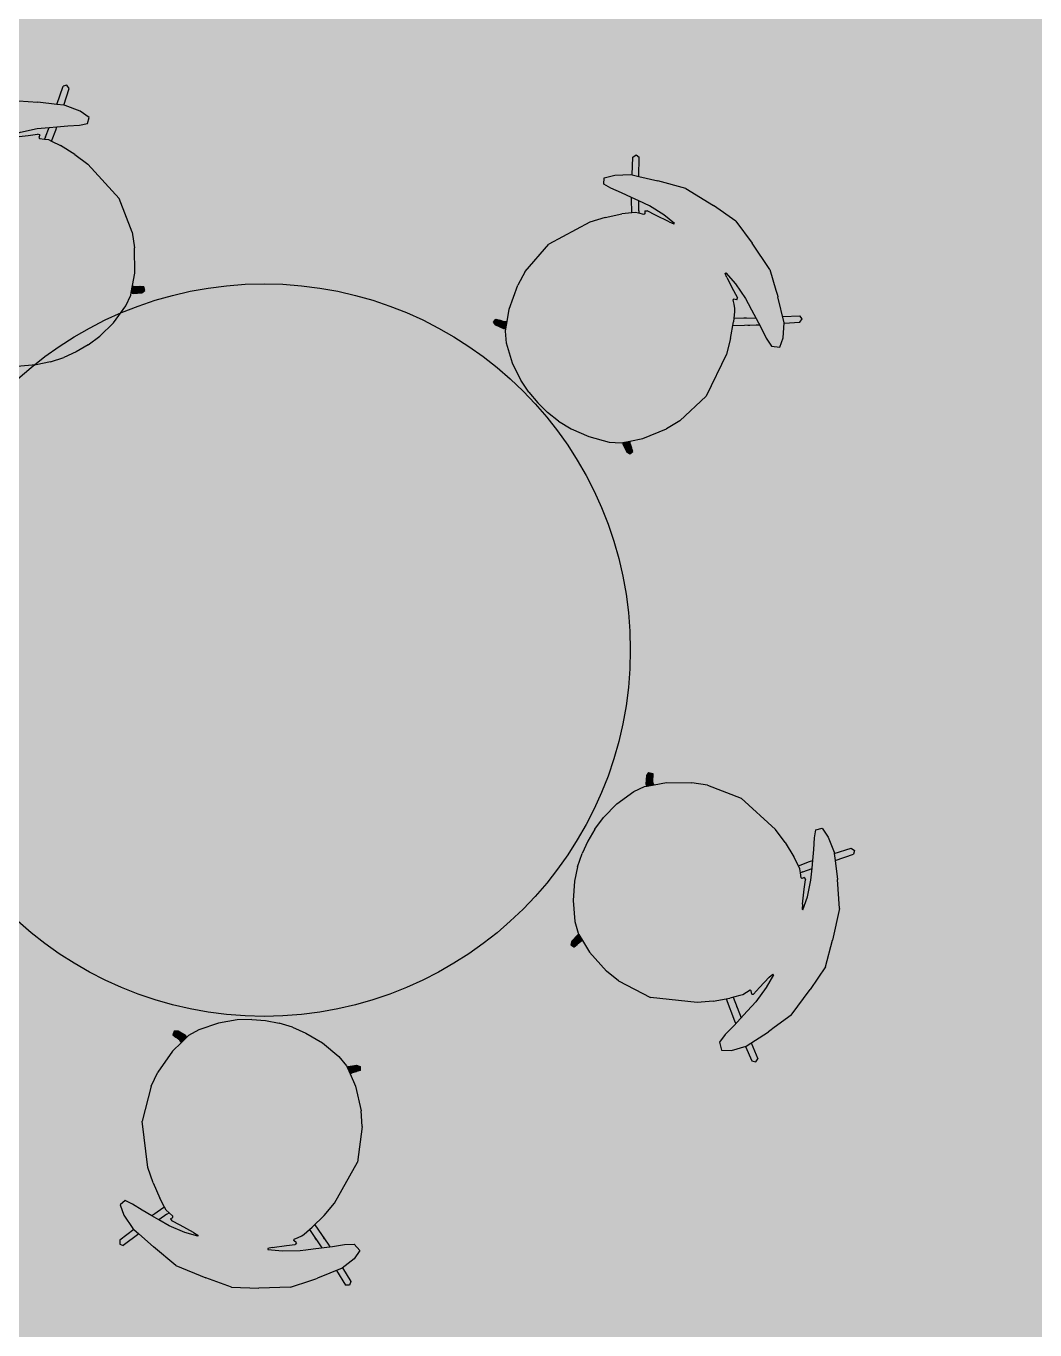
# Model space of a CAD drawing. Header units: centimetres. Extents: x 0 to 1099704, y -139216 to 99734.
# Drawn here: x 854030 to 854236.6, y 10311.5 to 10578.5 of the extents above; entities that cross this region are included whole.
import ezdxf

# ---------------------------------------------------------------- set-up
doc = ezdxf.new("R2010")
doc.units = ezdxf.units.CM
doc.header["$LTSCALE"] = 4
for name, color, linetype in [('0.4', 4, 'Continuous'), ('AIT-LAY-HTC', 254, 'Continuous'), ('AIT-LAY-MOB', 2, 'Continuous')]:
    doc.layers.add(name, color=color, linetype=linetype)

# ---------------------------------------------------------------- blocks, each defined once
blk = doc.blocks.new('A$C09BB7211')
at = {"layer": 'AIT-LAY-HTC'}
h = blk.add_hatch(color=251, dxfattribs=at)
edge = h.paths.add_edge_path()
edge.add_arc((0.25, 0.25), 0.25, 0, 360)
blk.add_circle((0.25, 0.25, 0), 0.25)
blk = doc.blocks.new('cadeira formiga')
at = {"layer": 'AIT-LAY-HTC'}
h = blk.add_hatch(color=7, dxfattribs=at)
h.set_gradient(color1=(255, 255, 255), color2=(237, 228, 202), rotation=45, tint=1, name='INVSPHERICAL')
h.paths.add_polyline_path([(0.1474, -0.2145), (0.179, -0.2231), (0.254, -0.2276), (0.3464, -0.1978), (0.3759, -0.1815), (0.4048, -0.1618), (0.4209, -0.1485), (0.4266, -0.1439), (0.4307, -0.1372), (0.4364, -0.128), (0.4387, -0.1274), (0.4429, -0.1316), (0.4464, -0.1282), (0.4519, -0.1093), (0.4615, -0.0792), (0.4655, -0.0698), (0.4673, -0.069), (0.4648, -0.0975), (0.4573, -0.132), (0.4491, -0.1556), (0.4438, -0.1711), (0.4362, -0.1931), (0.4276, -0.2154), (0.4232, -0.2319), (0.4336, -0.2405), (0.453, -0.2287), (0.4769, -0.2053), (0.4785, -0.2025), (0.4859, -0.1904), (0.5068, -0.1559), (0.5358, -0.1029), (0.5499, -0.0367), (0.5591, 0.0197), (0.5499, 0.0758), (0.5358, 0.1407), (0.514, 0.1793), (0.5087, 0.1888), (0.5068, 0.1921), (0.4769, 0.2388), (0.453, 0.2595), (0.4336, 0.2677), (0.4232, 0.2537), (0.4276, 0.2346), (0.4362, 0.2102), (0.4489, 0.1716), (0.4536, 0.1574), (0.4573, 0.1461), (0.4648, 0.1101), (0.4673, 0.0795), (0.4655, 0.0791), (0.4615, 0.0874), (0.4519, 0.116), (0.4464, 0.1331), (0.4429, 0.1351), (0.4387, 0.1292), (0.4364, 0.1292), (0.4315, 0.1366), (0.4266, 0.144), (0.4217, 0.1479), (0.4048, 0.1616), (0.3759, 0.1814), (0.3464, 0.1979), (0.254, 0.2286), (0.179, 0.2246), (0.1474, 0.2164), (0.0989, 0.1951), (0.0759, 0.1791), (0.0635, 0.1705), (0.0608, 0.1686), (0.0448, 0.1497), (0.0234, 0.1109), (0.0097, 0.0731), (0.0031, 0.0433), (0, 0.0143), (0, -0.0143), (0.0031, -0.0431), (0.0097, -0.0726), (0.0234, -0.1097), (0.0448, -0.1476), (0.0608, -0.1663), (0.0653, -0.1694), (0.0775, -0.1779), (0.0989, -0.1928)])
h = blk.add_hatch(color=7, dxfattribs=at)
h.set_gradient(color1=(255, 255, 255), color2=(214, 214, 214), tint=1, name='INVSPHERICAL')
h.paths.add_polyline_path([(0.4431, 0.1892), (0.4379, 0.2049), (0.4332, 0.2004), (0.3986, 0.1659), (0.4048, 0.1616), (0.4107, 0.1568)])
h.paths.add_polyline_path([(0.4761, 0.2394), (0.4769, 0.2388), (0.4839, 0.2278), (0.5101, 0.2523), (0.5088, 0.2602), (0.5008, 0.2616)])
h.paths.add_polyline_path([(0.4385, -0.1661), (0.4438, -0.1711), (0.4491, -0.1556), (0.4344, -0.1409), (0.4307, -0.1372), (0.4266, -0.1439), (0.4209, -0.1485), (0.4238, -0.1514)])
h.paths.add_polyline_path([(0.5061, -0.2272), (0.514, -0.2259), (0.5153, -0.218), (0.4859, -0.1904), (0.4785, -0.2025)])
h = blk.add_hatch(color=7, dxfattribs=at)
h.set_gradient(color1=(255, 255, 255), color2=(214, 214, 214), tint=1, name='INVSPHERICAL')
h.paths.add_polyline_path([(0.0733, 0.1819), (0.069, 0.1912), (0.0689, 0.1913), (0.0652, 0.1985), (0.0651, 0.1985), (0.0571, 0.1973), (0.0572, 0.1972), (0.0559, 0.1892), (0.0619, 0.1723), (0.0635, 0.1705), (0.0759, 0.1791)])
h = blk.add_hatch(color=7, dxfattribs=at)
h.set_gradient(color1=(255, 255, 255), color2=(214, 214, 214), tint=1, name='INVSPHERICAL')
h.paths.add_polyline_path([(0.0733, -0.1819), (0.0772, -0.1777), (0.0653, -0.1694), (0.0648, -0.1691), (0.0619, -0.1723), (0.0559, -0.1892), (0.0572, -0.1973), (0.0652, -0.1985), (0.0689, -0.1913), (0.069, -0.1912)])
for p, q in [((0.4232, 0.2537), (0.4336, 0.2677)), ((0.4276, 0.2346), (0.4232, 0.2537)), ((0.4336, 0.2677), (0.453, 0.2595)), ((0.453, 0.2595), (0.4769, 0.2388)), ((0.4761, 0.2394), (0.5008, 0.2616)), ((0.4839, 0.2278), (0.5101, 0.2523)), ((0.5008, 0.2616), (0.5087, 0.2602)), ((0.5087, 0.2602), (0.5088, 0.2602)), ((0.5088, 0.2602), (0.5101, 0.2524)), ((0.5101, 0.2524), (0.5101, 0.2523)), ((0.179, 0.2246), (0.1474, 0.2164)), ((0.179, 0.2246), (0.254, 0.2286)), ((0.3464, 0.1979), (0.254, 0.2286)), ((0.4362, 0.2102), (0.4276, 0.2346)), ((0.4769, 0.2388), (0.5068, 0.1921)), ((0.0559, 0.1892), (0.0572, 0.1972)), ((0.0571, 0.1973), (0.0651, 0.1985)), ((0.0572, 0.1972), (0.0571, 0.1973)), ((0.0651, 0.1985), (0.0652, 0.1985)), ((0.0652, 0.1985), (0.0689, 0.1913)), ((0.0689, 0.1913), (0.069, 0.1912)), ((0.0733, 0.1819), (0.069, 0.1912)), ((0.0759, 0.1791), (0.0989, 0.1951)), ((0.0989, 0.1951), (0.1474, 0.2164)), ((0.3759, 0.1814), (0.3464, 0.1979)), ((0.3986, 0.1659), (0.4332, 0.2004)), ((0.4209, 0.1879), (0.4238, 0.1908)), ((0.4332, 0.2004), (0.4379, 0.2049)), ((0.4489, 0.1716), (0.4362, 0.2102)), ((0.5087, 0.1888), (0.5068, 0.1921)), ((0.0448, 0.1497), (0.0608, 0.1686)), ((0.0619, 0.1723), (0.0559, 0.1892)), ((0.0608, 0.1686), (0.0635, 0.1705)), ((0.0635, 0.1705), (0.0619, 0.1723)), ((0.0635, 0.1705), (0.0759, 0.1791)), ((0.0733, 0.1819), (0.0724, 0.1828)), ((0.0759, 0.1791), (0.0733, 0.1819)), ((0.3759, 0.1814), (0.4048, 0.1616)), ((0.4107, 0.1568), (0.4431, 0.1892)), ((0.4291, 0.1752), (0.4255, 0.1716)), ((0.4536, 0.1574), (0.4489, 0.1716)), ((0.514, 0.1793), (0.5087, 0.1888)), ((0.5358, 0.1407), (0.514, 0.1793)), ((0.0234, 0.1109), (0.0448, 0.1497)), ((0.4217, 0.1479), (0.4048, 0.1616)), ((0.4266, 0.144), (0.4217, 0.1479)), ((0.4315, 0.1366), (0.4266, 0.144)), ((0.4364, 0.1292), (0.4315, 0.1366)), ((0.4573, 0.1461), (0.4536, 0.1574)), ((0.4648, 0.1101), (0.4573, 0.1461)), ((0.5358, 0.1407), (0.5499, 0.0758)), ((0.0097, 0.0731), (0.0234, 0.1109)), ((0.4387, 0.1292), (0.4364, 0.1292)), ((0.4429, 0.1351), (0.4387, 0.1292)), ((0.4429, 0.1351), (0.4464, 0.1331)), ((0.4519, 0.116), (0.4464, 0.1331)), ((0.4615, 0.0874), (0.4519, 0.116)), ((0.4673, 0.0795), (0.4648, 0.1101)), ((0.4615, 0.0874), (0.4655, 0.0791)), ((0.0031, 0.0433), (0.0097, 0.0731)), ((0.4655, 0.0791), (0.4673, 0.0795)), ((0.5591, 0.0197), (0.5499, 0.0758)), ((0.0031, 0.0433), (0, 0.0143)), ((0, -0.0143), (0, 0.0143)), ((0.5591, 0.0197), (0.5499, -0.0367)), ((0.0031, -0.0431), (0, -0.0143)), ((0.0031, -0.0431), (0.0097, -0.0726)), ((0.5358, -0.1029), (0.5499, -0.0367)), ((0.0097, -0.0726), (0.0234, -0.1097)), ((0.4615, -0.0792), (0.4519, -0.1093)), ((0.4615, -0.0792), (0.4655, -0.0698)), ((0.4673, -0.069), (0.4648, -0.0975)), ((0.4655, -0.0698), (0.4673, -0.069)), ((0.4648, -0.0975), (0.4573, -0.132)), ((0.5358, -0.1029), (0.5068, -0.1559)), ((0.0234, -0.1097), (0.0448, -0.1476)), ((0.4364, -0.128), (0.4307, -0.1372)), ((0.4387, -0.1274), (0.4364, -0.128)), ((0.4429, -0.1316), (0.4387, -0.1274)), ((0.4429, -0.1316), (0.4464, -0.1282)), ((0.4519, -0.1093), (0.4464, -0.1282)), ((0.4573, -0.132), (0.4491, -0.1556)), ((0.0448, -0.1476), (0.0608, -0.1663)), ((0.3759, -0.1815), (0.4048, -0.1618)), ((0.4209, -0.1485), (0.4048, -0.1618)), ((0.4266, -0.1439), (0.4209, -0.1485)), ((0.4209, -0.1485), (0.4238, -0.1514)), ((0.4238, -0.1514), (0.4385, -0.1661)), ((0.4307, -0.1372), (0.4266, -0.1439)), ((0.4344, -0.1409), (0.4307, -0.1372)), ((0.4344, -0.1409), (0.449, -0.1555)), ((0.4491, -0.1556), (0.4438, -0.1711)), ((0.449, -0.1555), (0.4491, -0.1556)), ((0.4859, -0.1904), (0.5068, -0.1559)), ((0.0619, -0.1723), (0.0559, -0.1892)), ((0.0559, -0.1892), (0.0572, -0.1972)), ((0.0608, -0.1663), (0.0653, -0.1694)), ((0.0648, -0.1691), (0.0619, -0.1723)), ((0.0653, -0.1694), (0.0775, -0.1779)), ((0.0733, -0.1819), (0.069, -0.1912)), ((0.0733, -0.1819), (0.0724, -0.1828)), ((0.0772, -0.1777), (0.0733, -0.1819)), ((0.0775, -0.1779), (0.0989, -0.1928)), ((0.3759, -0.1815), (0.3464, -0.1978)), ((0.4438, -0.1711), (0.4362, -0.1931)), ((0.4385, -0.1661), (0.4438, -0.1711)), ((0.0572, -0.1972), (0.0571, -0.1973)), ((0.0571, -0.1973), (0.0651, -0.1985)), ((0.0651, -0.1985), (0.0652, -0.1985)), ((0.0652, -0.1985), (0.0689, -0.1913)), ((0.0689, -0.1913), (0.069, -0.1912)), ((0.0989, -0.1928), (0.1474, -0.2145)), ((0.179, -0.2231), (0.1474, -0.2145)), ((0.3464, -0.1978), (0.254, -0.2276)), ((0.4276, -0.2154), (0.4232, -0.2319)), ((0.4362, -0.1931), (0.4276, -0.2154)), ((0.453, -0.2287), (0.4769, -0.2053)), ((0.4769, -0.2053), (0.4785, -0.2025)), ((0.4785, -0.2025), (0.4859, -0.1904)), ((0.4785, -0.2025), (0.5061, -0.2272)), ((0.4859, -0.1904), (0.5153, -0.218)), ((0.179, -0.2231), (0.254, -0.2276)), ((0.4232, -0.2319), (0.4336, -0.2405)), ((0.4336, -0.2405), (0.453, -0.2287)), ((0.5061, -0.2272), (0.5139, -0.2259)), ((0.5139, -0.2259), (0.514, -0.2259)), ((0.514, -0.2259), (0.5153, -0.2181)), ((0.5153, -0.2181), (0.5153, -0.218))]:
    blk.add_line(p, q)

msp = doc.modelspace()

# ---------------------------------------------------------------- hatches: boundary and pattern name
at = {"layer": '0.4', "true_color": 0xf8f3ec}
h = msp.add_hatch(color=7, dxfattribs=at)
h.dxf.hatch_style = 1
h.paths.add_polyline_path([(865654.487, 6328.003), (865654.487, 15549.552), (844265.68, 15549.552), (844265.68, 6328.003)])

# ---------------------------------------------------------------- block references
at = {"layer": 'AIT-LAY-MOB', "ltscale": 3}
for p, xscale, yscale, zscale, rotation in [((854038.993, 10511.207), 98.30781786159399, 98.30781786159399, 98.30781786159399, 114.4005770981771), ((854135.765, 10500.345), -98.30781786159397, 98.30781786159399, 98.30781786159399, 225.9954382708892), ((854144.416, 10410.336), -98.307817861594, 98.30781786159399, 98.30781786159399, 155.5994417422017), ((854144.416, 10410.336), -98.30781786159397, 98.30781786159396, 98.30781786159399, 155.5994417422017), ((854080.418, 10374.583), 98.30781786159396, 98.30781786159396, 98.30781786159396, 259.229875372842)]:
    msp.add_blockref('cadeira formiga', p, dxfattribs=dict(at, xscale=xscale, yscale=yscale, zscale=zscale, rotation=rotation))
at = {"layer": 'AIT-LAY-MOB', "xscale": 299.9999999999922, "yscale": 299.9999999999922, "zscale": 299.9999999999922}
msp.add_blockref('A$C09BB7211', (854003.719, 10375.717), dxfattribs=at)

doc.saveas('drawing.dxf')
